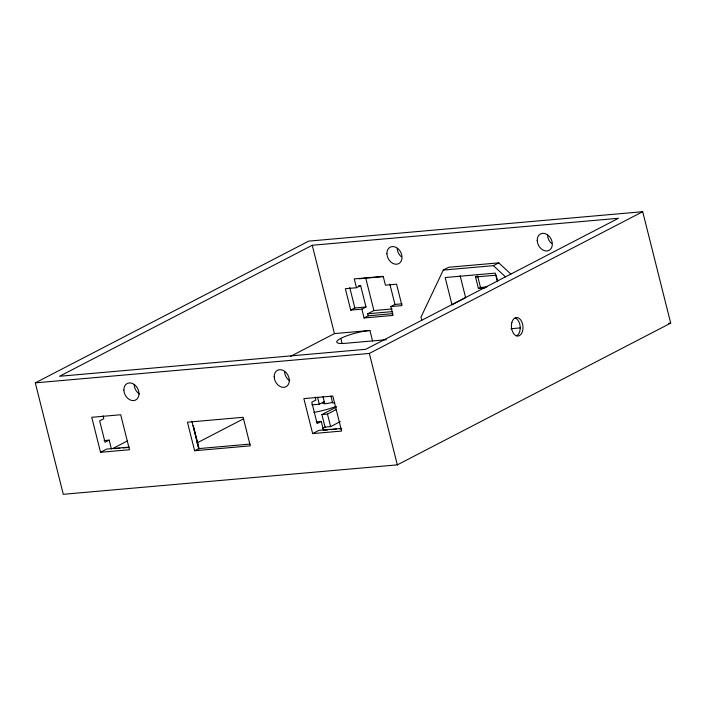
<?xml version="1.0" encoding="UTF-8"?>
<svg xmlns="http://www.w3.org/2000/svg" width="706" height="706" viewBox="0 0 706 706"><rect width="100%" height="100%" fill="white"/><g stroke="black" fill="none" stroke-linecap="round" stroke-linejoin="round"><path stroke-width="1.06" d="M510.897 274.105L498.763 262.861L448.654 267.274L443.28 270.063L420.97 317.17L421.773 320.356M35.3 382.864L308.672 241.134L642.707 211.703L670.7 323.136L397.328 464.866L63.293 494.297L35.3 382.864L369.344 353.432L642.707 211.703M312.246 245.264L59.56 376.272L365.77 349.293L618.456 218.286L312.246 245.264L334.441 333.603L290.537 356.362M356.486 287.73L360.625 285.586L365.999 306.986L361.86 309.131L350.732 310.11L345.349 288.71L356.486 287.73L354.271 278.896L383.217 276.346L385.441 285.18L396.569 284.191L401.952 305.601L390.815 306.58L393.03 315.414L364.084 317.965L361.86 309.131M350.732 310.11L354.862 307.966L365.999 306.986M111.389 448.972L109.174 440.138L105.035 442.283L99.661 420.873L103.8 418.729L103.058 415.79M364.084 317.965L368.214 315.82L367.702 313.782L373.906 310.569L392.139 308.963M100.543 452.29L129.489 449.74L120.7 414.749L91.754 417.299L100.543 452.29L106.747 449.078L129.26 447.092M112.969 448.425L127.601 440.835M390.815 306.58L394.954 304.436L402.032 303.809M443.28 270.063L493.388 265.65L498.763 262.861M484.934 287.96L478.43 288.533L475.526 276.981L476.903 276.267M478.43 288.533L480.495 287.466L486.999 286.892M196.939 442.971L243.685 418.737M194.618 450.746L250.286 445.839L243.12 417.299L187.443 422.206L194.618 450.746L198.748 448.601L250.056 444.083M311.831 404.856L319.306 404.203L324.266 401.626A8.569 1.668 -14.1 0 0 323.807 403.638A8.569 1.668 -14.1 0 0 332.164 402.438M322.404 428.71A21.445 4.165 -14.1 0 1 325.051 427.086L321.91 414.581L336.488 407.018M321.91 414.581L327.478 414.087L336.224 409.551M327.796 429.901L323.507 430.281L321.292 421.447L317.153 423.591L311.778 402.191L315.909 400.046L315.176 397.099M312.652 433.608L341.607 431.057L332.817 396.057L303.862 398.608L312.652 433.608L318.856 430.386L341.377 428.401M325.06 427.086L330.629 426.6L340.336 421.561M358.913 278.791L383.579 276.62M358.595 285.762L360.625 285.586M475.526 276.981L496.124 275.172L497.448 280.423M367.702 313.782L392.368 311.611M368.214 315.82L392.88 313.649M334.441 333.603L369.926 330.479L372.565 340.972M386.288 339.71L345.11 343.337A21.427 4.174 -14 0 1 340.751 338.386M510.985 328.722L520.737 327.866M668.503 323.33L670.7 323.136M334.803 402.835L332.667 403.02L330.92 396.084M104.109 440.579L109.174 440.138M316.226 421.897L321.292 421.447M114.61 448.689L119.967 448.213M123.188 447.931L128.545 447.463M331.017 429.619L336.374 429.151M339.595 428.869L341.739 428.674M493.388 265.65L505.522 276.893M199.074 448.645L193.223 425.594L198.924 449.06M497.368 281.491L495.268 273.125L445.159 277.546L451.99 304.727L465.633 297.65L460.118 275.693M477.591 275.914L480.495 287.466M389.827 284.05L394.954 304.436M365.655 277.696L373.906 310.569M369.344 353.432L397.328 464.866M349.744 287.58L354.862 307.966M342.136 343.628L340.821 338.377A21.427 4.165 -14.1 0 1 369.926 330.479M323.021 396.666L324.795 403.726M327.478 414.087L330.629 426.6M317.559 397.257L319.306 404.203M191.847 421.12L198.748 448.601M515.195 318.009A9.284 5.78 85 0 1 520.19 326.64A9.284 5.78 85 0 1 516.642 335.88M551.562 243.482A9.284 7.042 62.6 0 1 547.547 235.116M401.246 256.728A9.284 7.042 62.6 0 1 397.231 248.362M139.435 394.001A9.284 7.042 62.6 0 1 134.202 384.726M289.751 380.755A9.284 7.042 62.6 0 1 284.518 371.48M336.082 406.374A25.001 4.854 -14.1 0 1 313.905 412.392M511.832 322.527A9.284 5.78 85 0 0 517.957 336.056A9.284 5.78 85 0 0 521.822 321.83A9.284 5.78 85 0 0 511.832 322.527M537.213 240.472A9.284 7.042 62.6 0 0 548.791 250.515A9.284 7.042 62.6 0 0 548.324 235.451A9.284 7.042 62.6 0 0 537.213 240.472M386.897 253.719A9.284 7.042 62.6 0 0 398.475 263.753A9.284 7.042 62.6 0 0 398.007 248.689A9.284 7.042 62.6 0 0 386.897 253.719M123.868 390.091A9.284 7.042 62.6 0 0 135.446 400.125A9.284 7.042 62.6 0 0 134.978 385.061A9.284 7.042 62.6 0 0 123.868 390.091M274.184 376.845A9.284 7.042 62.6 0 0 285.762 386.879A9.284 7.042 62.6 0 0 285.295 371.815A9.284 7.042 62.6 0 0 274.184 376.845"/></g></svg>
